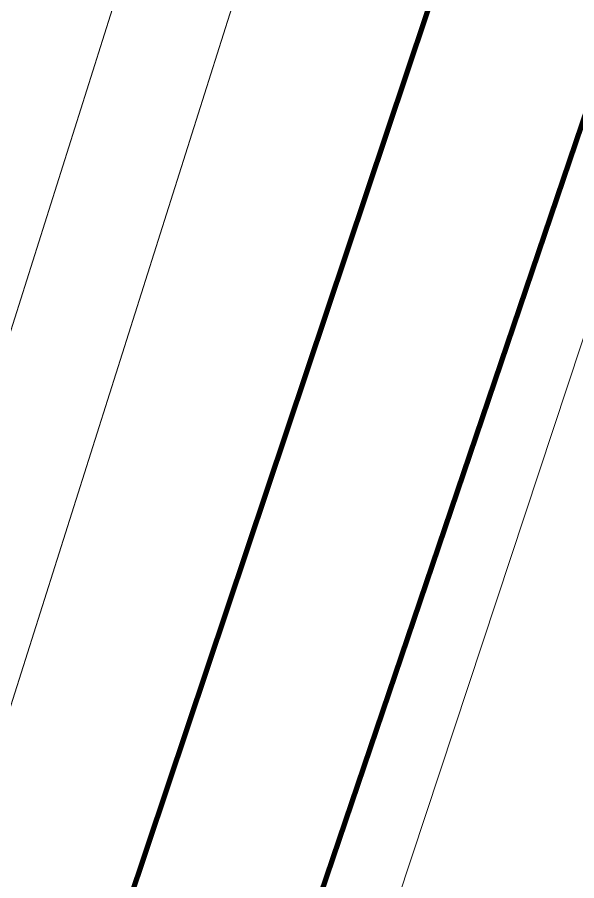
# Model space of a CAD drawing. Header units: inches. Extents: x 350994 to 353538, y 1581369 to 1583842.
# Drawn here: x 351621.23 to 351631.85, y 1583373.72 to 1583390.1 of the extents above; entities that cross this region are included whole.
import ezdxf

# ---------------------------------------------------------------- set-up
doc = ezdxf.new("R2010")
doc.units = ezdxf.units.IN
doc.header["$MEASUREMENT"] = 0
doc.linetypes.add('1', pattern=[0])
doc.linetypes.add('DASHDOTX2', pattern=[2, 1, -0.5, 0, -0.5])
for name, color, linetype in [('CULVERT', 255, '1'), ('EP TF', 5, 'Continuous'), ("ROAD'S", 1, '1')]:
    doc.layers.add(name, color=color, linetype=linetype)
doc.styles.get("Standard").update_dxf_attribs({"font": 'arial.ttf'})
doc.linetypes.add('SILT_FENCE', pattern='A,0.5,-0.2,["EP",Standard,S=0.1,R=0,X=-0.1,Y=-0.05],-0.2', length=0.9)

msp = doc.modelspace()

# ---------------------------------------------------------------- linework, layer by layer
at = {"layer": 'CULVERT', "color": 250, "linetype": 'DASHDOTX2', "lineweight": 5, "ltscale": 2, "const_width": 0.02}
for points in [[(351502.725, 1583612.858), (351664.879, 1583522.673), (351608.414, 1583343.99)], [(351610.516, 1583343.625), (351674.223, 1583544.653)]]:
    msp.add_lwpolyline(points, dxfattribs=at)
at = {"layer": 'EP TF', "color": 252, "linetype": 'SILT_FENCE', "lineweight": 5, "ltscale": 6, "elevation": 113.044}
msp.add_lwpolyline([(351445.066, 1582827.53), (351461.885, 1582877.562), (351478.84, 1582928.409), (351495.281, 1582976.378), (351513.131, 1583028.233), (351530.907, 1583079.051), (351553.178, 1583146.847), (351559.818, 1583166.634), (351568.789, 1583193.104), (351576.505, 1583216.751), (351588.968, 1583253.117), (351608.717, 1583313.215), (351618.436, 1583343.137), (351695.259, 1583575.026)], dxfattribs=at)
at = {"layer": "ROAD'S", "lineweight": 5, "const_width": 0.1}
msp.add_lwpolyline([(351493.628, 1583641.759), (351482.419, 1583604.878), (351453.336, 1583502.652), (351427.872, 1583413.69), (351425.474, 1583406.168), (351428.205, 1583404.001), (351429.519, 1583403.242), (351451.062, 1583395.474), (351528.805, 1583369.389), (351608.336, 1583343.146), (351610.303, 1583342.984), (351612.716, 1583343.499), (351612.789, 1583343.767), (351619.489, 1583361.814), (351656.418, 1583471.89), (351678.861, 1583542.98), (351678.861, 1583542.98), (351631.507, 1583568.484), (351540.827, 1583618.553), (351496.133, 1583642.258, 0.356236)], format="xyb", close=True, dxfattribs=at)
msp.add_lwpolyline([(351597.032, 1583282.968), (351610.04, 1583323.246), (351616.628, 1583342.636), (351616.656, 1583343.05), (351654.53, 1583454.549), (351662.343, 1583478.043), (351666.833, 1583492.391), (351688.698, 1583561.07), (351688.698, 1583561.07), (351688.698, 1583561.07), (351691.573, 1583568.058)], dxfattribs=at)

doc.saveas('drawing.dxf')
